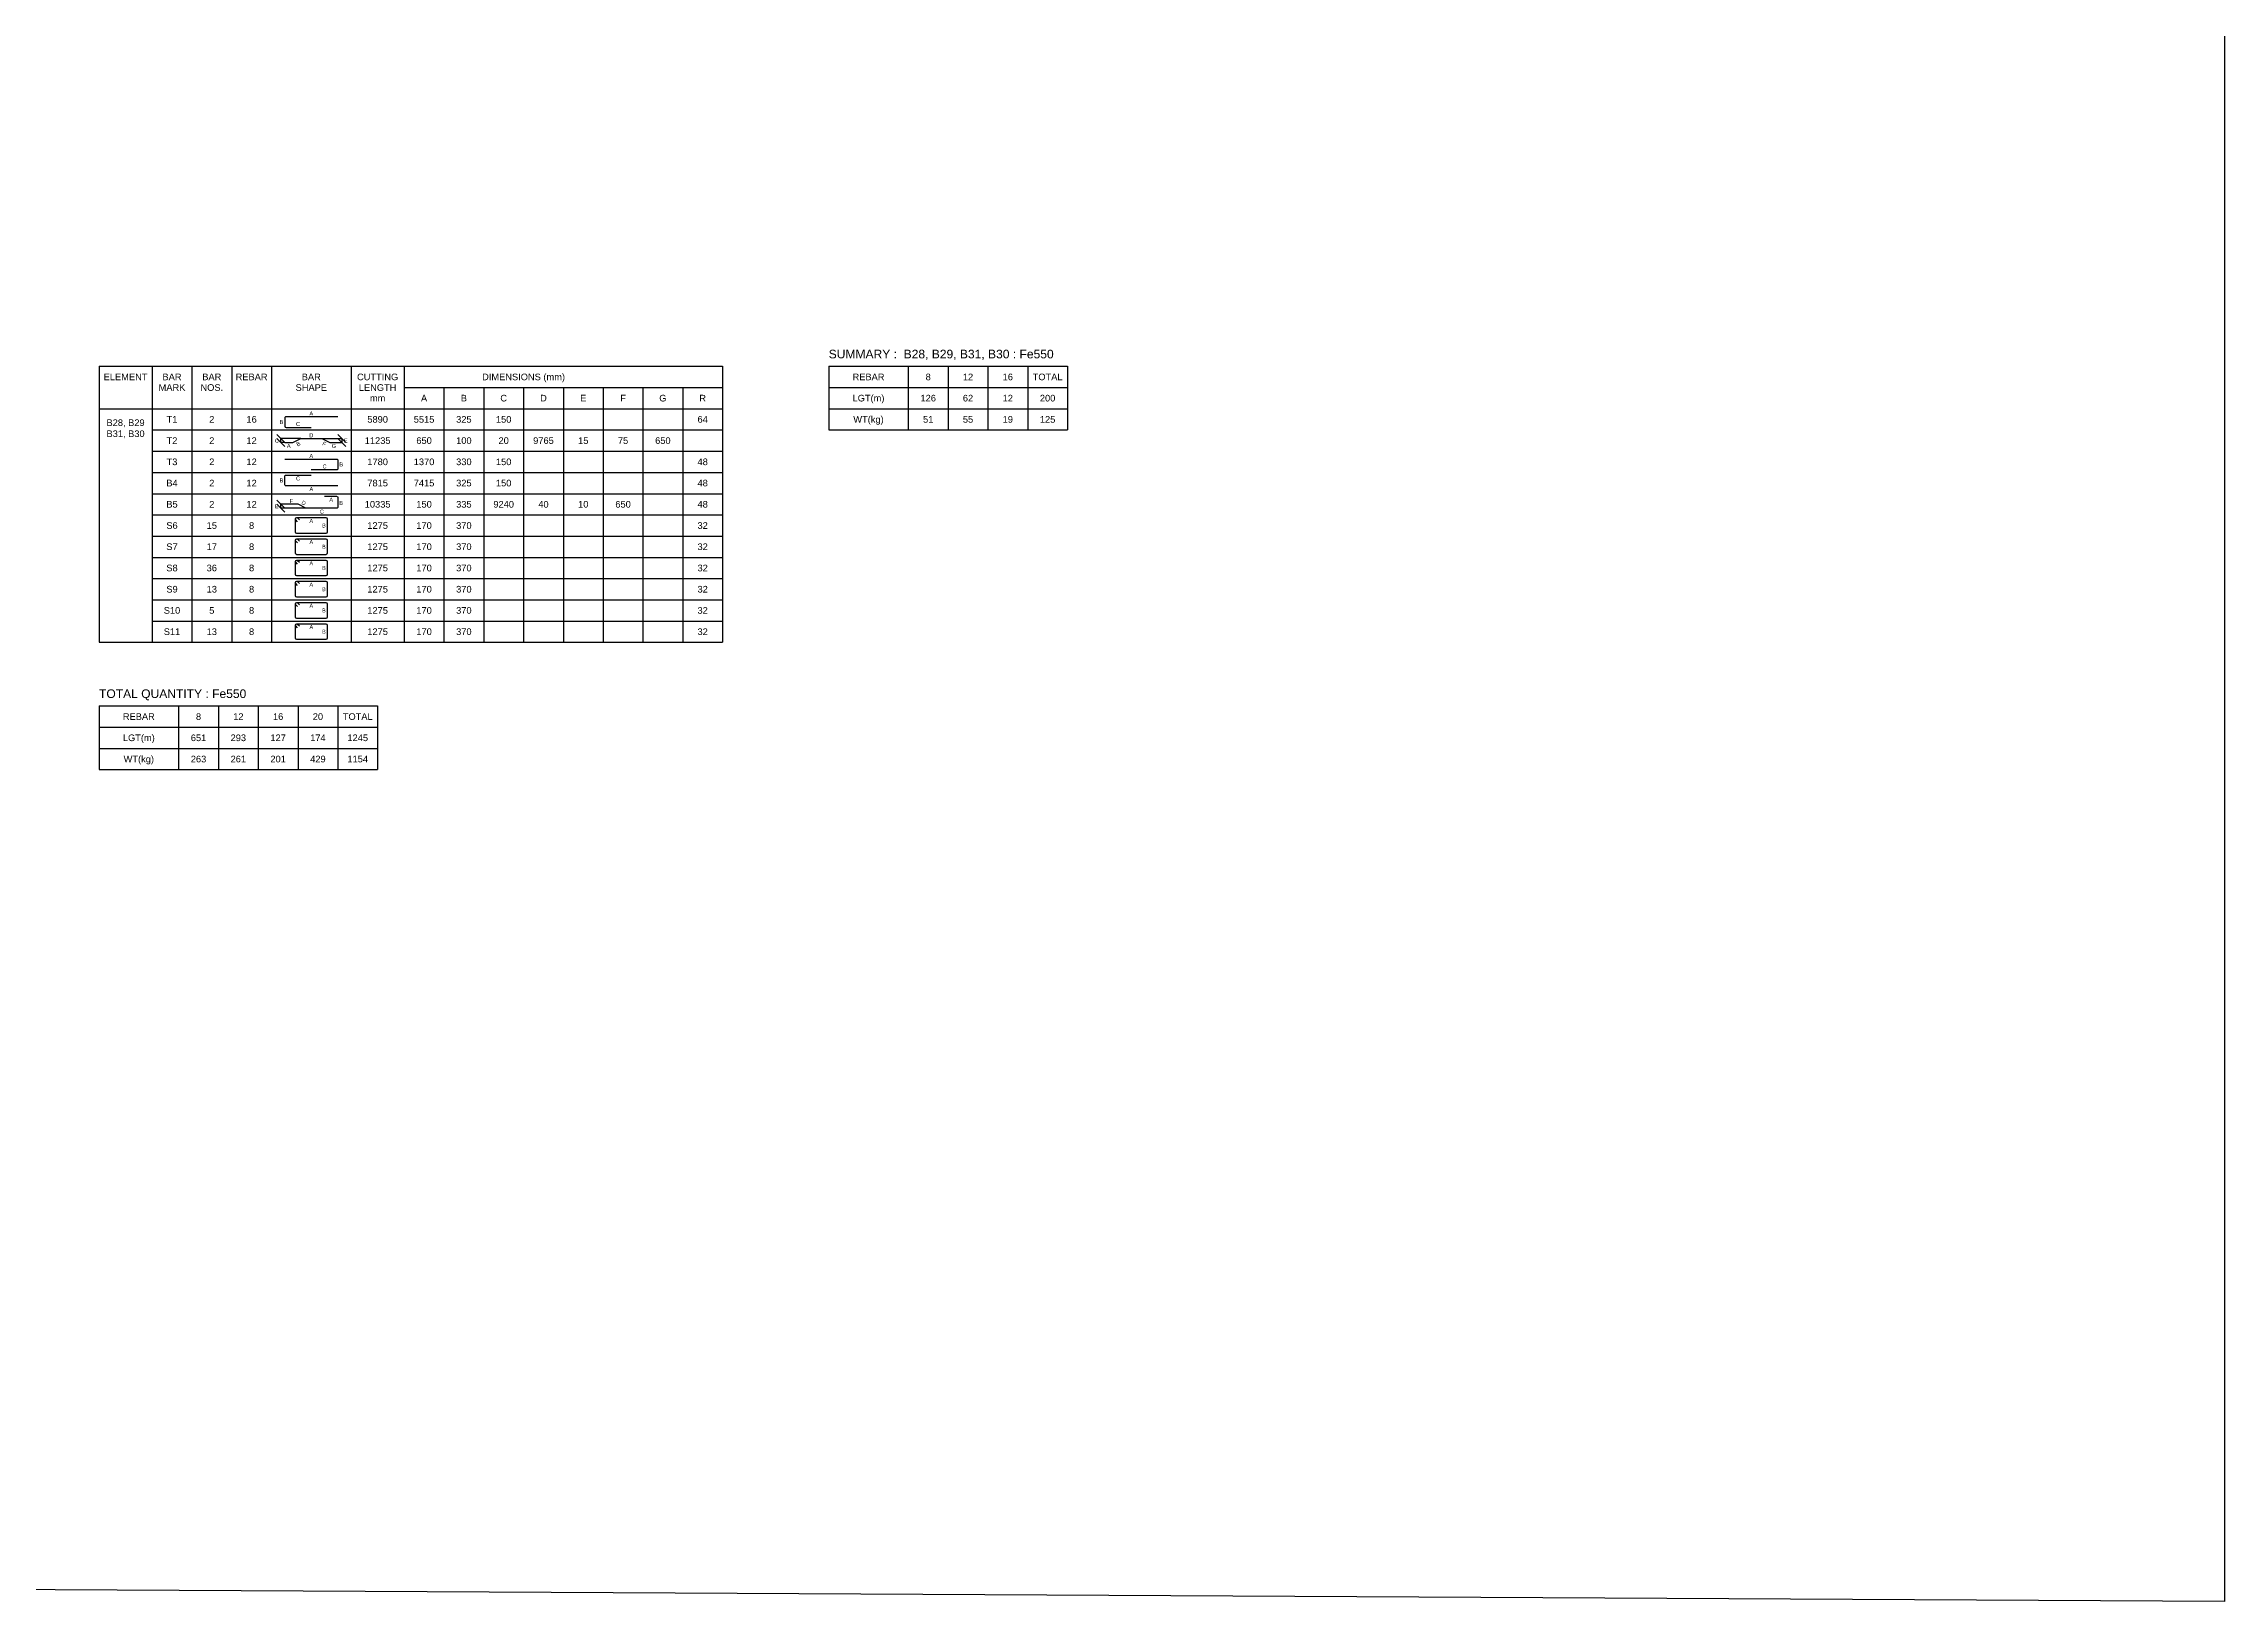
# Model space of a CAD drawing. Header units: inches. Extents: x -816171 to 9366335, y -450961 to 689132.
# Drawn here: x 2831927 to 2914116, y 139179 to 197881 of the extents above; entities that cross this region are included whole.
import ezdxf
from ezdxf.enums import TextEntityAlignment as Align

# ---------------------------------------------------------------- set-up
doc = ezdxf.new("R2010")
doc.units = ezdxf.units.IN
doc.header["$MEASUREMENT"] = 0
for name, color, linetype in [('Dimension', 31, 'Continuous'), ('Reinforcement', 130, 'Continuous'), ('Schedule Header', 4, 'Continuous'), ('Schedule Line', 60, 'Continuous'), ('Text', 31, 'Continuous')]:
    doc.layers.add(name, color=color, linetype=linetype)
doc.styles.add('SC-SansSerif', font='SansSerif')
doc.styles.get("Standard").update_dxf_attribs({"font": 'txt.shx'})
doc.dimstyles.new('SCBBSDim', dxfattribs={"dimtxt": 225, "dimasz": 0.18, "dimexe": 0, "dimexo": 0, "dimgap": 0, "dimtad": 1, "dimtoh": 1, "dimdec": 0, "dimzin": 0, "dimdsep": 46, "dimtxsty": 'Standard', "dimtsz": 150, "dimcen": 0.09, "dimclrd": 8, "dimclre": 8, "dimclrt": 3, "dimadec": 0, "dimazin": 0, "dimtfac": 1, "dimtdec": 0, "dimtix": 1, "dimtofl": 0, "dimtmove": 0, "dimatfit": 3, "dimfxl": 1, "dimtolj": 1, "dimtzin": 0, "dimarcsym": 0})

# ---------------------------------------------------------------- blocks, each defined once
blk = doc.blocks.new('*D1023')
at = {"layer": 'DEFPOINTS', "color": 0, "transparency": 16777216}
for p in [(2840865, 182996), (2841015, 182846), (2841615, 182996)]:
    blk.add_point(p, dxfattribs=at)
at = {"layer": 'Dimension', "color": 8, "lineweight": -2, "transparency": 16777216}
for p, q in [((2841015, 182846), (2840715, 183146)), ((2841015, 182696), (2840715, 182996)), ((2841615, 182996), (2840865, 182996)), ((2840865, 182846), (2840865, 182996)), ((2841015, 182846), (2840865, 182846))]:
    blk.add_line(p, q, dxfattribs=at)
blk = doc.blocks.new('*D1024')
at = {"layer": 'DEFPOINTS', "color": 0, "transparency": 16777216}
for p in [(2842415, 182996), (2842715, 182846), (2843165, 182846)]:
    blk.add_point(p, dxfattribs=at)
at = {"layer": 'Dimension', "color": 8, "lineweight": -2, "transparency": 16777216}
for p, q in [((2842415, 182996), (2843165, 182996)), ((2842715, 182846), (2843165, 182846)), ((2843315, 182846), (2843015, 183146)), ((2843315, 182696), (2843015, 182996)), ((2843165, 182996), (2843165, 182846))]:
    blk.add_line(p, q, dxfattribs=at)
blk = doc.blocks.new('*D1025')
at = {"layer": 'DEFPOINTS', "color": 0, "transparency": 16777216}
for p in [(2840865, 180521), (2841515, 180521), (2841815, 180371)]:
    blk.add_point(p, dxfattribs=at)
at = {"layer": 'Dimension', "color": 8, "lineweight": -2, "transparency": 16777216}
for p, q in [((2841015, 180371), (2840715, 180671)), ((2841015, 180221), (2840715, 180521)), ((2841515, 180521), (2840865, 180521)), ((2840865, 180371), (2840865, 180521)), ((2841815, 180371), (2840865, 180371))]:
    blk.add_line(p, q, dxfattribs=at)

msp = doc.modelspace()

# ---------------------------------------------------------------- linework, layer by layer
msp.add_lwpolyline([(2507663.83403, 392838.94799), (2914115.59183, 390657.34345), (2914115.59183, 139178.61934), (2507663.83403, 141360.22388)], close=True)
at = {"layer": 'Reinforcement'}
for points in [[(2843015.3588, 183821.25141), (2841065.3588, 183821.25141, 0.5), (2841015.3588, 183771.25141), (2841015.3588, 183471.25141, 0.5), (2841065.3588, 183421.25141), (2842015.3588, 183421.25141)], [(2841015.3588, 182221.25141), (2842965.3588, 182221.25141, -0.5), (2843015.3588, 182171.25141), (2843015.3588, 181871.25141, -0.5), (2842965.3588, 181821.25141), (2842015.3588, 181821.25141)], [(2843015.3588, 181221.25141), (2841065.3588, 181221.25141, -0.5), (2841015.3588, 181271.25141), (2841015.3588, 181571.25141, -0.5), (2841065.3588, 181621.25141), (2842015.3588, 181621.25141)], [(2842515.3588, 180821.25141), (2842965.3588, 180821.25141, -0.5), (2843015.3588, 180771.25141), (2843015.3588, 180421.25141, -0.5), (2842965.3588, 180371.25141), (2841815.3588, 180371.25141), (2841515.3588, 180521.25141), (2841015.3588, 180521.25141)], [(2841500.71473, 179865.18558), (2841430.00366, 179935.89587, -0.1989123674), (2841415.3588, 179971.25141, -0.4142046237), (2841465.3588, 180021.25141, -0.1989044359), (2841500.71395, 180006.60694), (2841571.42501, 179935.89665)], [(2841500.71473, 179065.18558), (2841430.00366, 179135.89587, -0.1989123674), (2841415.3588, 179171.25141, -0.4142046237), (2841465.3588, 179221.25141, -0.1989044359), (2841500.71395, 179206.60694), (2841571.42501, 179135.89665)], [(2841500.71473, 178265.18558), (2841430.00366, 178335.89587, -0.1989123674), (2841415.3588, 178371.25141, -0.4142046237), (2841465.3588, 178421.25141, -0.1989044359), (2841500.71395, 178406.60694), (2841571.42501, 178335.89665)], [(2841500.71473, 177465.18558), (2841430.00366, 177535.89587, -0.1989123674), (2841415.3588, 177571.25141, -0.4142046237), (2841465.3588, 177621.25141, -0.1989044359), (2841500.71395, 177606.60694), (2841571.42501, 177535.89665)], [(2841500.71473, 176665.18558), (2841430.00366, 176735.89587, -0.1989123674), (2841415.3588, 176771.25141, -0.4142046237), (2841465.3588, 176821.25141, -0.1989044359), (2841500.71395, 176806.60694), (2841571.42501, 176735.89665)], [(2841500.71473, 175865.18558), (2841430.00366, 175935.89587, -0.1989123674), (2841415.3588, 175971.25141, -0.4142046237), (2841465.3588, 176021.25141, -0.1989044359), (2841500.71395, 176006.60694), (2841571.42501, 175935.89665)]]:
    msp.add_lwpolyline(points, format="xyb", dxfattribs=at)
msp.add_lwpolyline([(2841015.3588, 182846.25141), (2841315.3588, 182846.25141), (2841615.3588, 182996.25141), (2842415.3588, 182996.25141), (2842715.3588, 182846.25141), (2843015.3588, 182846.25141)], dxfattribs=at)
for points in [[(2841415.3588, 179971.25141, -0.4142046237), (2841465.3588, 180021.25141), (2842565.3588, 180021.25141, -0.4142046237), (2842615.3588, 179971.25141), (2842615.3588, 179471.25141, -0.4142046237), (2842565.3588, 179421.25141), (2841465.3588, 179421.25141, -0.4142046237), (2841415.3588, 179471.25141)], [(2841415.3588, 179171.25141, -0.4142046237), (2841465.3588, 179221.25141), (2842565.3588, 179221.25141, -0.4142046237), (2842615.3588, 179171.25141), (2842615.3588, 178671.25141, -0.4142046237), (2842565.3588, 178621.25141), (2841465.3588, 178621.25141, -0.4142046237), (2841415.3588, 178671.25141)], [(2841415.3588, 178371.25141, -0.4142046237), (2841465.3588, 178421.25141), (2842565.3588, 178421.25141, -0.4142046237), (2842615.3588, 178371.25141), (2842615.3588, 177871.25141, -0.4142046237), (2842565.3588, 177821.25141), (2841465.3588, 177821.25141, -0.4142046237), (2841415.3588, 177871.25141)], [(2841415.3588, 177571.25141, -0.4142046237), (2841465.3588, 177621.25141), (2842565.3588, 177621.25141, -0.4142046237), (2842615.3588, 177571.25141), (2842615.3588, 177071.25141, -0.4142046237), (2842565.3588, 177021.25141), (2841465.3588, 177021.25141, -0.4142046237), (2841415.3588, 177071.25141)], [(2841415.3588, 176771.25141, -0.4142046237), (2841465.3588, 176821.25141), (2842565.3588, 176821.25141, -0.4142046237), (2842615.3588, 176771.25141), (2842615.3588, 176271.25141, -0.4142046237), (2842565.3588, 176221.25141), (2841465.3588, 176221.25141, -0.4142046237), (2841415.3588, 176271.25141)], [(2841415.3588, 175971.25141, -0.4142046237), (2841465.3588, 176021.25141), (2842565.3588, 176021.25141, -0.4142046237), (2842615.3588, 175971.25141), (2842615.3588, 175471.25141, -0.4142046237), (2842565.3588, 175421.25141), (2841465.3588, 175421.25141, -0.4142046237), (2841415.3588, 175471.25141)]]:
    msp.add_lwpolyline(points, format="xyb", close=True, dxfattribs=at)
at = {"layer": 'Schedule Line'}
for p, q in [((2834015.3588, 185721.25141), (2857515.3588, 185721.25141)), ((2834015.3588, 185721.25141), (2834015.3588, 175321.25141)), ((2836015.3588, 185721.25141), (2836015.3588, 175321.25141)), ((2837515.3588, 185721.25141), (2837515.3588, 175321.25141)), ((2839015.3588, 185721.25141), (2839015.3588, 175321.25141)), ((2840515.3588, 185721.25141), (2840515.3588, 175321.25141)), ((2843515.3588, 185721.25141), (2843515.3588, 175321.25141)), ((2845515.3588, 185721.25141), (2845515.3588, 175321.25141)), ((2857515.3588, 185721.25141), (2857515.3588, 175321.25141)), ((2861515.3588, 185721.25141), (2870515.3588, 185721.25141)), ((2861515.3588, 185721.25141), (2861515.3588, 183321.25141)), ((2864515.3588, 185721.25141), (2864515.3588, 183321.25141)), ((2866015.3588, 185721.25141), (2866015.3588, 183321.25141)), ((2867515.3588, 185721.25141), (2867515.3588, 183321.25141)), ((2869015.3588, 185721.25141), (2869015.3588, 183321.25141)), ((2870515.3588, 185721.25141), (2870515.3588, 183321.25141)), ((2834015.3588, 184121.25141), (2857515.3588, 184121.25141)), ((2845515.3588, 184921.25141), (2857515.3588, 184921.25141)), ((2847015.3588, 184921.25141), (2847015.3588, 175321.25141)), ((2848515.3588, 184921.25141), (2848515.3588, 175321.25141)), ((2850015.3588, 184921.25141), (2850015.3588, 175321.25141)), ((2851515.3588, 184921.25141), (2851515.3588, 175321.25141)), ((2853015.3588, 184921.25141), (2853015.3588, 175321.25141)), ((2854515.3588, 184921.25141), (2854515.3588, 175321.25141)), ((2856015.3588, 184921.25141), (2856015.3588, 175321.25141)), ((2861515.3588, 184921.25141), (2870515.3588, 184921.25141)), ((2861515.3588, 184121.25141), (2870515.3588, 184121.25141)), ((2836015.3588, 183321.25141), (2857515.3588, 183321.25141)), ((2861515.3588, 183321.25141), (2870515.3588, 183321.25141)), ((2836015.3588, 182521.25141), (2857515.3588, 182521.25141)), ((2836015.3588, 181721.25141), (2857515.3588, 181721.25141)), ((2836015.3588, 180921.25141), (2857515.3588, 180921.25141)), ((2836015.3588, 180121.25141), (2857515.3588, 180121.25141)), ((2836015.3588, 179321.25141), (2857515.3588, 179321.25141)), ((2836015.3588, 178521.25141), (2857515.3588, 178521.25141)), ((2836015.3588, 177721.25141), (2857515.3588, 177721.25141)), ((2836015.3588, 176921.25141), (2857515.3588, 176921.25141)), ((2836015.3588, 176121.25141), (2857515.3588, 176121.25141)), ((2834015.3588, 175321.25141), (2857515.3588, 175321.25141)), ((2836015.3588, 175321.25141), (2857515.3588, 175321.25141)), ((2834015.3588, 172921.25141), (2844515.3588, 172921.25141)), ((2834015.3588, 172921.25141), (2834015.3588, 170521.25141)), ((2837015.3588, 172921.25141), (2837015.3588, 170521.25141)), ((2838515.3588, 172921.25141), (2838515.3588, 170521.25141)), ((2840015.3588, 172921.25141), (2840015.3588, 170521.25141)), ((2841515.3588, 172921.25141), (2841515.3588, 170521.25141)), ((2843015.3588, 172921.25141), (2843015.3588, 170521.25141)), ((2844515.3588, 172921.25141), (2844515.3588, 170521.25141)), ((2834015.3588, 172121.25141), (2844515.3588, 172121.25141)), ((2834015.3588, 171321.25141), (2844515.3588, 171321.25141)), ((2834015.3588, 170521.25141), (2844515.3588, 170521.25141))]:
    msp.add_line(p, q, dxfattribs=at)

# ---------------------------------------------------------------- texts
at = {"layer": 'Dimension', "style": 'SC-SansSerif'}
for s, p in [('B', (2840890.3588, 183621.25141)), ('C', (2841515.3588, 183546.25141)), ('A', (2842015.3588, 183946.25141)), ('C', (2840715.3588, 182921.25141)), ('A', (2841165.3588, 182721.25141)), ('D', (2842015.3588, 183121.25141)), ('G', (2842865.3588, 182721.25141)), ('E', (2843315.3588, 182921.25141)), ('A', (2842015.3588, 182346.25141)), ('C', (2842515.3588, 181946.25141)), ('B', (2843140.3588, 182021.25141)), ('B', (2840890.3588, 181421.25141)), ('C', (2841515.3588, 181496.25141)), ('A', (2842015.3588, 181096.25141)), ('E', (2840715.3588, 180446.25141)), ('F', (2841265.3588, 180646.25141)), ('C', (2842415.3588, 180246.25141)), ('A', (2842765.3588, 180696.25141)), ('B', (2843140.3588, 180571.25141)), ('A', (2842015.3588, 179896.25141)), ('B', (2842490.3588, 179721.25141)), ('A', (2842015.3588, 179096.25141)), ('A', (2842015.3588, 178296.25141)), ('B', (2842490.3588, 178921.25141)), ('A', (2842015.3588, 177496.25141)), ('B', (2842490.3588, 178121.25141)), ('A', (2842015.3588, 176696.25141)), ('B', (2842490.3588, 177321.25141)), ('A', (2842015.3588, 175896.25141)), ('B', (2842490.3588, 176521.25141)), ('B', (2842490.3588, 175721.25141))]:
    msp.add_text(s, height=150, dxfattribs=at).set_placement(p, align=Align.MIDDLE_CENTER)
for s, rotation, p in [('B', 26.5650511771, (2841527.8588, 182796.25141)), ('F', -26.5650511771, (2842502.8588, 182796.25141)), ('D', -26.5650511771, (2841727.8588, 180571.25141))]:
    msp.add_text(s, height=150, rotation=rotation, dxfattribs=at).set_placement(p, align=Align.MIDDLE_CENTER)
at = {"layer": 'Schedule Header', "style": 'SC-SansSerif'}
for s, p in [('SUMMARY :  B28, B29, B31, B30 : Fe550', (2861515.3588, 186021.25141)), ('TOTAL QUANTITY : Fe550', (2834015.3588, 173221.25141))]:
    msp.add_text(s, height=325, dxfattribs=at).set_placement(p)
for s, p in [('ELEMENT', (2835015.3588, 185321.25141)), ('MARK', (2836765.3588, 184921.25141)), ('BAR', (2836765.3588, 185321.25141)), ('NOS.', (2838265.3588, 184921.25141)), ('BAR', (2838265.3588, 185321.25141)), ('REBAR', (2839765.3588, 185321.25141)), ('SHAPE', (2842015.3588, 184921.25141)), ('BAR', (2842015.3588, 185321.25141)), ('CUTTING', (2844515.3588, 185321.25141)), ('LENGTH', (2844515.3588, 184921.25141)), ('DIMENSIONS (mm)', (2850015.3588, 185321.25141)), ('REBAR', (2863015.3588, 185321.25141)), ('8', (2865265.3588, 185321.25141)), ('12', (2866765.3588, 185321.25141)), ('16', (2868265.3588, 185321.25141)), ('TOTAL', (2869765.3588, 185321.25141)), ('mm', (2844515.3588, 184521.25141)), ('A', (2846265.3588, 184521.25141)), ('B', (2847765.3588, 184521.25141)), ('C', (2849265.3588, 184521.25141)), ('D', (2850765.3588, 184521.25141)), ('E', (2852265.3588, 184521.25141)), ('F', (2853765.3588, 184521.25141)), ('G', (2855265.3588, 184521.25141)), ('R', (2856765.3588, 184521.25141)), ('LGT(m)', (2863015.3588, 184521.25141)), ('WT(kg)', (2863015.3588, 183721.25141)), ('REBAR', (2835515.3588, 172521.25141)), ('8', (2837765.3588, 172521.25141)), ('12', (2839265.3588, 172521.25141)), ('16', (2840765.3588, 172521.25141)), ('20', (2842265.3588, 172521.25141)), ('TOTAL', (2843765.3588, 172521.25141)), ('LGT(m)', (2835515.3588, 171721.25141)), ('WT(kg)', (2835515.3588, 170921.25141))]:
    msp.add_text(s, height=250, dxfattribs=at).set_placement(p, align=Align.MIDDLE_CENTER)
at = {"layer": 'Text', "style": 'SC-SansSerif'}
for s, p in [('126', (2865265.3588, 184521.25141)), ('62', (2866765.3588, 184521.25141)), ('12', (2868265.3588, 184521.25141)), ('200', (2869765.3588, 184521.25141)), ('T1', (2836765.3588, 183721.25141)), ('2', (2838265.3588, 183721.25141)), ('16', (2839765.3588, 183721.25141)), ('5890', (2844515.3588, 183721.25141)), ('5515', (2846265.3588, 183721.25141)), ('325', (2847765.3588, 183721.25141)), ('150', (2849265.3588, 183721.25141)), ('64', (2856765.3588, 183721.25141)), ('51', (2865265.3588, 183721.25141)), ('55', (2866765.3588, 183721.25141)), ('19', (2868265.3588, 183721.25141)), ('125', (2869765.3588, 183721.25141)), ('T2', (2836765.3588, 182921.25141)), ('2', (2838265.3588, 182921.25141)), ('12', (2839765.3588, 182921.25141)), ('11235', (2844515.3588, 182921.25141)), ('650', (2846265.3588, 182921.25141)), ('100', (2847765.3588, 182921.25141)), ('20', (2849265.3588, 182921.25141)), ('9765', (2850765.3588, 182921.25141)), ('15', (2852265.3588, 182921.25141)), ('75', (2853765.3588, 182921.25141)), ('650', (2855265.3588, 182921.25141)), ('T3', (2836765.3588, 182121.25141)), ('2', (2838265.3588, 182121.25141)), ('12', (2839765.3588, 182121.25141)), ('1780', (2844515.3588, 182121.25141)), ('1370', (2846265.3588, 182121.25141)), ('330', (2847765.3588, 182121.25141)), ('150', (2849265.3588, 182121.25141)), ('48', (2856765.3588, 182121.25141)), ('B4', (2836765.3588, 181321.25141)), ('2', (2838265.3588, 181321.25141)), ('12', (2839765.3588, 181321.25141)), ('7815', (2844515.3588, 181321.25141)), ('7415', (2846265.3588, 181321.25141)), ('325', (2847765.3588, 181321.25141)), ('150', (2849265.3588, 181321.25141)), ('48', (2856765.3588, 181321.25141)), ('B5', (2836765.3588, 180521.25141)), ('2', (2838265.3588, 180521.25141)), ('12', (2839765.3588, 180521.25141)), ('10335', (2844515.3588, 180521.25141)), ('150', (2846265.3588, 180521.25141)), ('335', (2847765.3588, 180521.25141)), ('9240', (2849265.3588, 180521.25141)), ('40', (2850765.3588, 180521.25141)), ('10', (2852265.3588, 180521.25141)), ('650', (2853765.3588, 180521.25141)), ('48', (2856765.3588, 180521.25141)), ('S6', (2836765.3588, 179721.25141)), ('15', (2838265.3588, 179721.25141)), ('8', (2839765.3588, 179721.25141)), ('1275', (2844515.3588, 179721.25141)), ('170', (2846265.3588, 179721.25141)), ('370', (2847765.3588, 179721.25141)), ('32', (2856765.3588, 179721.25141)), ('S7', (2836765.3588, 178921.25141)), ('17', (2838265.3588, 178921.25141)), ('8', (2839765.3588, 178921.25141)), ('1275', (2844515.3588, 178921.25141)), ('170', (2846265.3588, 178921.25141)), ('370', (2847765.3588, 178921.25141)), ('32', (2856765.3588, 178921.25141)), ('S8', (2836765.3588, 178121.25141)), ('36', (2838265.3588, 178121.25141)), ('8', (2839765.3588, 178121.25141)), ('1275', (2844515.3588, 178121.25141)), ('170', (2846265.3588, 178121.25141)), ('370', (2847765.3588, 178121.25141)), ('32', (2856765.3588, 178121.25141)), ('S9', (2836765.3588, 177321.25141)), ('13', (2838265.3588, 177321.25141)), ('8', (2839765.3588, 177321.25141)), ('1275', (2844515.3588, 177321.25141)), ('170', (2846265.3588, 177321.25141)), ('370', (2847765.3588, 177321.25141)), ('32', (2856765.3588, 177321.25141)), ('S10', (2836765.3588, 176521.25141)), ('5', (2838265.3588, 176521.25141)), ('8', (2839765.3588, 176521.25141)), ('1275', (2844515.3588, 176521.25141)), ('170', (2846265.3588, 176521.25141)), ('370', (2847765.3588, 176521.25141)), ('32', (2856765.3588, 176521.25141)), ('S11', (2836765.3588, 175721.25141)), ('13', (2838265.3588, 175721.25141)), ('8', (2839765.3588, 175721.25141)), ('1275', (2844515.3588, 175721.25141)), ('170', (2846265.3588, 175721.25141)), ('370', (2847765.3588, 175721.25141)), ('32', (2856765.3588, 175721.25141)), ('651', (2837765.3588, 171721.25141)), ('293', (2839265.3588, 171721.25141)), ('127', (2840765.3588, 171721.25141)), ('174', (2842265.3588, 171721.25141)), ('1245', (2843765.3588, 171721.25141)), ('263', (2837765.3588, 170921.25141)), ('261', (2839265.3588, 170921.25141)), ('201', (2840765.3588, 170921.25141)), ('429', (2842265.3588, 170921.25141)), ('1154', (2843765.3588, 170921.25141))]:
    msp.add_text(s, height=250, dxfattribs=at).set_placement(p, align=Align.MIDDLE_CENTER)
at = {"layer": 'Text', "insert": (2835015.3588, 183721.25141), "char_height": 250, "attachment_point": 2, "style": 'SC-SansSerif'}
msp.add_mtext('B28, B29\\PB31, B30\\P', dxfattribs=at)

# ---------------------------------------------------------------- dimensions: what is measured, and where the dimension line sits
at = {"layer": 'Dimension'}
for base, p1, p2, picture, middle in [((2840865.3588, 182996.25141), (2841015.3588, 182846.25141), (2841615.3588, 182996.25141), '*D1023', (2840865.3588, 182921.25141)), ((2843165.3588, 182846.25141), (2842415.3588, 182996.25141), (2842715.3588, 182846.25141), '*D1024', (2843165.3588, 182921.25141)), ((2840865.3588, 180521.25141), (2841815.3588, 180371.25141), (2841515.3588, 180521.25141), '*D1025', (2840865.3588, 180446.25141))]:
    dim = msp.add_linear_dim(base=base, p1=p1, p2=p2, angle=90, text=' ', dimstyle='SCBBSDim', dxfattribs=at)
    dim.commit()
    dim.dimension.update_dxf_attribs({"geometry": picture, "text_midpoint": middle})

doc.saveas('drawing.dxf')
